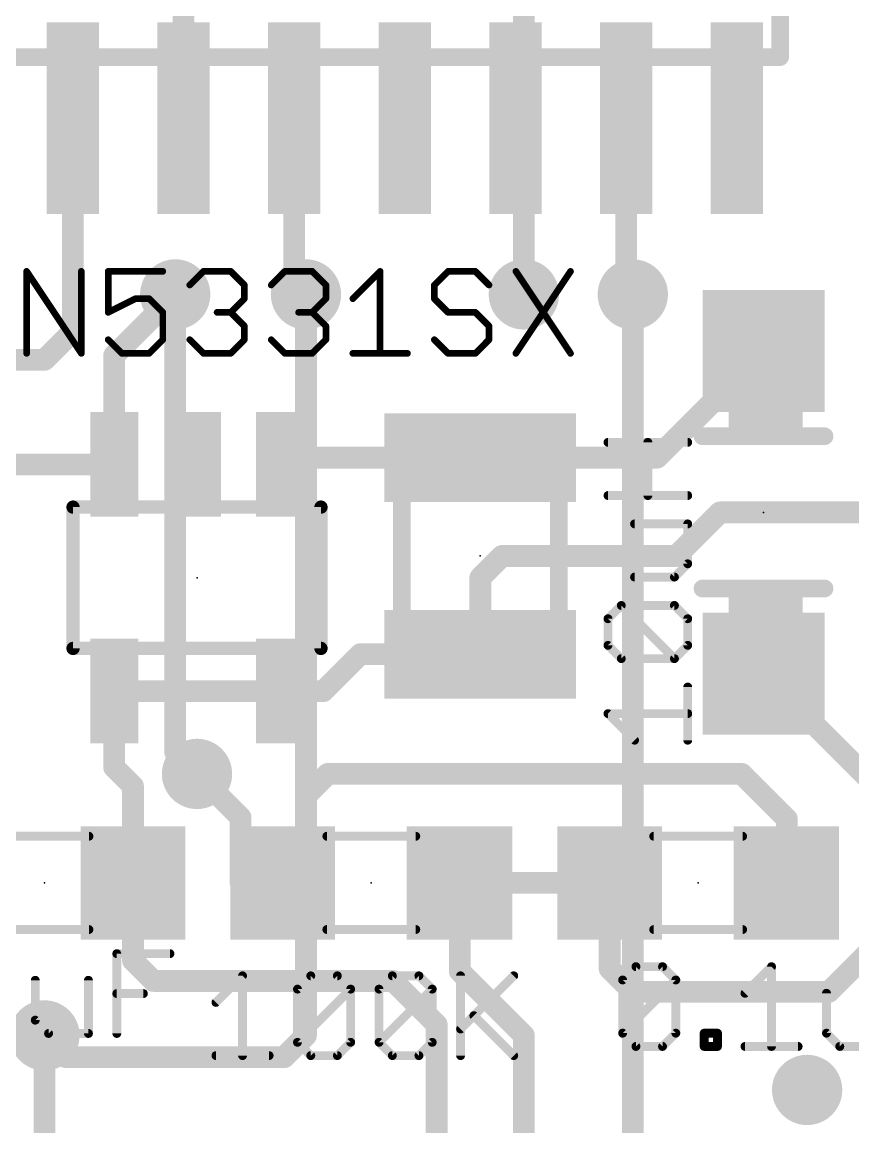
# Model space of a CAD drawing. Extents: x -22.2 to 25.3, y -18.9 to 18.8.
# Drawn here: x 0.99 to 10.53, y -5.05 to 7.62 of the extents above; entities that cross this region are included whole.
import ezdxf

# ---------------------------------------------------------------- set-up
doc = ezdxf.new("R2010")
doc.units = 0
for name, color, linetype in [('1', 12, 'CONTINUOUS'), ('16', 132, 'CONTINUOUS'), ('18', 110, 'CONTINUOUS'), ('23', 40, 'CONTINUOUS'), ('27', 253, 'CONTINUOUS'), ('51', 253, 'CONTINUOUS')]:
    doc.layers.add(name, color=color, linetype=linetype)

# ---------------------------------------------------------------- blocks, each defined once
blk = doc.blocks.new('RECT')
blk.add_solid([(-0.5, -0.5), (0.5, -0.5), (-0.5, 0.5), (0.5, 0.5)])
blk = doc.blocks.new('ROUNDV')
at = {"const_width": 0.5}
blk.add_lwpolyline([(0, -0.25, 1), (0, 0.25, 1), (0, -0.25)], format="xyb", dxfattribs=at)

msp = doc.modelspace()

# ---------------------------------------------------------------- linework, layer by layer
at = {"layer": '1', "const_width": 0.25}
for points in [[(2.845, 6.523), (2.845, 8.095)], [(1.575, 6.523), (1.575, 4.075)], [(4.115, 6.523), (4.115, 4.635)], [(6.75, 6.555), (6.655, 6.523)], [(6.75, 4.5), (6.75, 6.555)], [(7.925, 6.523), (7.925, 4.575)], [(4.115, 4.635), (4.25, 4.5)], [(7.925, 4.575), (8, 4.5)], [(2.05, 3.8), (2.75, 4.5)], [(1.25, 3.75), (1.575, 4.075)], [(8.277, 2.627), (9.5, 3.85)], [(-0.5, 3.75), (1.25, 3.75)], [(2.05, 2.5501), (2.05, 3.8)], [(2.05, 2.5501), (0.5341, 2.5501)], [(4.0269, 2.627), (3.95, 2.5501)], [(6.25, 2.627), (4.0269, 2.627)], [(6.25, 2.627), (8.277, 2.627)], [(8.5, 1.5), (9, 2)], [(9, 2), (12, 2)], [(6.25, 1.25), (6.5, 1.5)], [(6.5, 1.5), (8.5, 1.5)], [(6.25, 0.373), (6.25, 1.25)], [(4.873, 0.373), (4.4499, -0.0501)], [(6.25, 0.373), (4.873, 0.373)], [(10.75, -1.1), (9.5, 0.15)], [(2.05, -0.0501), (3.95, -0.0501)], [(2.05, -0.0501), (2.05, -0.925)], [(3.95, -0.0501), (4.4499, -0.0501)], [(2.266, -1.141), (2.05, -0.925)], [(3.5, -1.5), (3, -1)], [(4.5, -1), (4.25, -1.25)], [(9.25, -1), (4.5, -1)], [(9.766, -1.516), (9.25, -1)], [(2.266, -2.25), (2.266, -1.141)], [(4.25, -1.25), (4.25, -1.984)], [(3.5, -2.25), (3.5, -1.5)], [(9.766, -2.25), (9.766, -1.516)], [(4.25, -1.984), (3.984, -2.25)], [(2.266, -2.25), (2.266, -3.141)], [(3.984, -2.25), (3.5, -2.25)], [(6.016, -2.25), (6.016, -3.266)], [(6.016, -2.25), (7.734, -2.25)], [(7.734, -2.25), (7.734, -3.234)], [(10.25, -3.5), (10.75, -3)], [(2.5, -3.375), (2.266, -3.141)], [(6.016, -3.266), (6.125, -3.375)], [(7.734, -3.234), (8, -3.5)], [(5.25, -3.375), (2.5, -3.375)], [(5.75, -3.875), (5.25, -3.375)], [(6.75, -4), (6.125, -3.375)], [(8, -3.5), (10.25, -3.5)], [(5.75, -5.62), (5.75, -3.875)], [(1.25, -4), (1.25, -5.62)], [(6.75, -5.62), (6.75, -4)]]:
    msp.add_lwpolyline(points, dxfattribs=at)
at = {"layer": '1', "const_width": 0.125}
for points in [[(1.6375, 6.523, 1), (1.5125, 6.523)], [(4.1775, 6.523, 1), (4.0525, 6.523)], [(6.635, 6.5822, 1), (6.675, 6.4638)], [(6.8125, 6.555, 1), (6.6875, 6.555)], [(6.77, 6.4958, 1), (6.73, 6.6142)], [(7.9875, 6.523, 1), (7.8625, 6.523)], [(2.7825, 6.523, 1), (2.9075, 6.523)], [(4.1592, 4.6792, 1), (4.0708, 4.5908)], [(4.0525, 4.635, 1), (4.1775, 4.635)], [(7.9692, 4.6192, 1), (7.8808, 4.5308)], [(2.7942, 4.4558, 1), (2.7058, 4.5442)], [(4.2058, 4.4558, 1), (4.2942, 4.5442)], [(6.6875, 4.5, 1), (6.8125, 4.5)], [(7.8625, 4.575, 1), (7.9875, 4.575)], [(7.9558, 4.4558, 1), (8.0442, 4.5442)], [(1.6192, 4.0308, 1), (1.5308, 4.1192)], [(1.5125, 4.075, 1), (1.6375, 4.075)], [(9.5442, 3.8058, 1), (9.4558, 3.8942)], [(1.2058, 3.7942, 1), (1.2942, 3.7058)], [(1.25, 3.6875, 1), (1.25, 3.8125)], [(2.1125, 3.8, 1), (1.9875, 3.8)], [(2.0058, 3.8442, 1), (2.0942, 3.7558)], [(2.05, 2.4876, 1), (2.05, 2.6126)], [(4.0269, 2.6895, 1), (4.0269, 2.5645)], [(4.0711, 2.5828, 1), (3.9827, 2.6712)], [(6.25, 2.6895, 1), (6.25, 2.5645)], [(6.25, 2.5645, 1), (6.25, 2.6895)], [(8.2328, 2.6712, 1), (8.3212, 2.5828)], [(8.277, 2.5645, 1), (8.277, 2.6895)], [(1.9875, 2.5501, 1), (2.1125, 2.5501)], [(3.9058, 2.5943, 1), (3.9942, 2.5059)], [(9, 2.0625, 1), (9, 1.9375)], [(9.0442, 1.9558, 1), (8.9558, 2.0442)], [(6.5, 1.5625, 1), (6.5, 1.4375)], [(6.5442, 1.4558, 1), (6.4558, 1.5442)], [(8.4558, 1.5442, 1), (8.5442, 1.4558)], [(8.5, 1.4375, 1), (8.5, 1.5625)], [(6.3125, 1.25, 1), (6.1875, 1.25)], [(6.2058, 1.2942, 1), (6.2942, 1.2058)], [(4.873, 0.4355, 1), (4.873, 0.3105)], [(4.9172, 0.3288, 1), (4.8288, 0.4172)], [(6.1875, 0.373, 1), (6.3125, 0.373)], [(6.25, 0.3105, 1), (6.25, 0.4355)], [(9.5442, 0.1942, 1), (9.4558, 0.1058)], [(2.05, 0.0124, 1), (2.05, -0.1126)], [(2.1125, -0.0501, 1), (1.9875, -0.0501)], [(3.95, 0.0124, 1), (3.95, -0.1126)], [(3.95, -0.1126, 1), (3.95, 0.0124)], [(4.4057, -0.0059, 1), (4.4941, -0.0943)], [(4.4499, -0.1126, 1), (4.4499, 0.0124)], [(2.0942, -0.8808, 1), (2.0058, -0.9692)], [(1.9875, -0.925, 1), (2.1125, -0.925)], [(3.0442, -0.9558, 1), (2.9558, -1.0442)], [(4.5, -0.9375, 1), (4.5, -1.0625)], [(4.5442, -1.0442, 1), (4.4558, -0.9558)], [(9.2942, -0.9558, 1), (9.2058, -1.0442)], [(9.25, -1.0625, 1), (9.25, -0.9375)], [(2.3285, -1.141, 1), (2.2035, -1.141)], [(2.2218, -1.1852, 1), (2.3102, -1.0968)], [(4.3125, -1.25, 1), (4.1875, -1.25)], [(4.2058, -1.2058, 1), (4.2942, -1.2942)], [(3.5625, -1.5, 1), (3.4375, -1.5)], [(3.4558, -1.5442, 1), (3.5442, -1.4558)], [(9.8285, -1.516, 1), (9.7035, -1.516)], [(9.7218, -1.5602, 1), (9.8102, -1.4718)], [(4.2942, -2.0282, 1), (4.2058, -1.9398)], [(4.1875, -1.984, 1), (4.3125, -1.984)], [(2.3285, -2.25, 1), (2.2035, -2.25)], [(3.5, -2.1875, 1), (3.5, -2.3125)], [(3.9398, -2.2058, 1), (4.0282, -2.2942)], [(3.984, -2.3125, 1), (3.984, -2.1875)], [(6.0785, -2.25, 1), (5.9535, -2.25)], [(6.016, -2.1875, 1), (6.016, -2.3125)], [(7.7965, -2.25, 1), (7.6715, -2.25)], [(7.734, -2.3125, 1), (7.734, -2.1875)], [(2.2035, -2.25, 1), (2.3285, -2.25)], [(3.4375, -2.25, 1), (3.5625, -2.25)], [(9.7035, -2.25, 1), (9.8285, -2.25)], [(2.3102, -3.0968, 1), (2.2218, -3.1852)], [(2.2035, -3.141, 1), (2.3285, -3.141)], [(6.0602, -3.2218, 1), (5.9718, -3.3102)], [(7.7782, -3.1898, 1), (7.6898, -3.2782)], [(2.5, -3.3125, 1), (2.5, -3.4375)], [(2.4558, -3.4192, 1), (2.5442, -3.3308)], [(5.2942, -3.3308, 1), (5.2058, -3.4192)], [(5.25, -3.4375, 1), (5.25, -3.3125)], [(5.9535, -3.266, 1), (6.0785, -3.266)], [(6.1692, -3.3308, 1), (6.0808, -3.4192)], [(6.0808, -3.4192, 1), (6.1692, -3.3308)], [(7.6715, -3.234, 1), (7.7965, -3.234)], [(8, -3.4375, 1), (8, -3.5625)], [(7.9558, -3.5442, 1), (8.0442, -3.4558)], [(10.2058, -3.4558, 1), (10.2942, -3.5442)], [(10.25, -3.5625, 1), (10.25, -3.4375)], [(5.8125, -3.875, 1), (5.6875, -3.875)], [(5.7058, -3.9192, 1), (5.7942, -3.8308)], [(1.3125, -4, 1), (1.1875, -4)], [(6.8125, -4, 1), (6.6875, -4)], [(6.7058, -4.0442, 1), (6.7942, -3.9558)]]:
    msp.add_lwpolyline(points, format="xyb", dxfattribs=at)
at = {"layer": '16', "const_width": 0.25}
for points in [[(6.75, 12.25), (6.75, 4.5)], [(2.75, 4.5), (2.75, -0.75)], [(4.25, 4.5), (4.25, -4)], [(8, 4.5), (8, -6.75)], [(2.75, -0.75), (3, -1)], [(1.5, -4.25), (1.25, -4)], [(4.25, -4), (4, -4.25)], [(4, -4.25), (1.5, -4.25)]]:
    msp.add_lwpolyline(points, dxfattribs=at)
at = {"layer": '16', "const_width": 0.125}
for points in [[(2.8125, 4.5, 1), (2.6875, 4.5)], [(4.3125, 4.5, 1), (4.1875, 4.5)], [(6.6875, 4.5, 1), (6.8125, 4.5)], [(8.0625, 4.5, 1), (7.9375, 4.5)], [(2.7942, -0.7058, 1), (2.7058, -0.7942)], [(2.6875, -0.75, 1), (2.8125, -0.75)], [(2.9558, -1.0442, 1), (3.0442, -0.9558)], [(1.2942, -3.9558, 1), (1.2058, -4.0442)], [(4.2942, -4.0442, 1), (4.2058, -3.9558)], [(4.1875, -4, 1), (4.3125, -4)], [(1.5, -4.1875, 1), (1.5, -4.3125)], [(1.4558, -4.2942, 1), (1.5442, -4.2058)], [(3.9558, -4.2058, 1), (4.0442, -4.2942)], [(4, -4.3125, 1), (4, -4.1875)]]:
    msp.add_lwpolyline(points, format="xyb", dxfattribs=at)
at = {"layer": '23'}
for p in [(9.5, 2), (6.25, 1.5), (3, 1.25), (1.25, -2.25), (5, -2.25), (8.75, -2.25)]:
    msp.add_point(p, dxfattribs=at)
at = {"layer": '27'}
for points, const_width in [([(1.0645, 4.7647, 1), (1.0264, 4.7647)], 0.0381), ([(1.0613, 4.7753, 1), (1.0296, 4.7541)], 0.0381), ([(1.6916, 4.7647, 1), (1.6535, 4.7647)], 0.0381), ([(2, 4.7647, 1), (1.9619, 4.7647)], 0.0381), ([(1.981, 4.7838, 1), (1.981, 4.7457)], 0.0381), ([(2.608, 4.7457, 1), (2.608, 4.7838)], 0.0381), ([(3.0733, 4.7838, 1), (3.0733, 4.7457)], 0.0381), ([(3.0867, 4.7512, 1), (3.0598, 4.7782)], 0.0381), ([(3.4003, 4.7782, 1), (3.3733, 4.7512)], 0.0381), ([(3.3868, 4.7457, 1), (3.3868, 4.7838)], 0.0381), ([(4.0088, 4.7838, 1), (4.0088, 4.7457)], 0.0381), ([(4.0223, 4.7512, 1), (3.9953, 4.7782)], 0.0381), ([(4.3358, 4.7782, 1), (4.3088, 4.7512)], 0.0381), ([(4.3223, 4.7457, 1), (4.3223, 4.7838)], 0.0381), ([(5.1201, 4.7647, 1), (5.082, 4.7647)], 0.0381), ([(5.1145, 4.7512, 1), (5.0876, 4.7782)], 0.0381), ([(5.8798, 4.7838, 1), (5.8798, 4.7457)], 0.0381), ([(5.8933, 4.7512, 1), (5.8664, 4.7782)], 0.0381), ([(6.2068, 4.7782, 1), (6.1799, 4.7512)], 0.0381), ([(6.1934, 4.7457, 1), (6.1934, 4.7838)], 0.0381), ([(6.6744, 4.7753, 1), (6.6427, 4.7541)], 0.0381), ([(7.3015, 4.7541, 1), (7.2698, 4.7753)], 0.0381), ([(2.903, 4.6214, 1), (2.93, 4.5945)], 0.0381), ([(3.5626, 4.6079, 1), (3.5245, 4.6079)], 0.0381), ([(3.5301, 4.5945, 1), (3.557, 4.6214)], 0.0381), ([(3.8385, 4.6214, 1), (3.8655, 4.5945)], 0.0381), ([(4.4981, 4.6079, 1), (4.46, 4.6079)], 0.0381), ([(4.4656, 4.5945, 1), (4.4926, 4.6214)], 0.0381), ([(5.7421, 4.6079, 1), (5.704, 4.6079)], 0.0381), ([(5.7096, 4.6214, 1), (5.7365, 4.5945)], 0.0381), ([(6.3367, 4.5945, 1), (6.3636, 4.6214)], 0.0381), ([(2.2945, 4.4702, 1), (2.2945, 4.4321)], 0.0381), ([(2.303, 4.4341, 1), (2.286, 4.4682)], 0.0381), ([(2.4648, 4.4646, 1), (2.4378, 4.4377)], 0.0381), ([(2.4513, 4.4321, 1), (2.4513, 4.4702)], 0.0381), ([(3.5245, 4.4512, 1), (3.5626, 4.4512)], 0.0381), ([(3.557, 4.4377, 1), (3.5301, 4.4646)], 0.0381), ([(4.46, 4.4512, 1), (4.4981, 4.4512)], 0.0381), ([(4.4926, 4.4377, 1), (4.4656, 4.4646)], 0.0381), ([(4.7741, 4.4646, 1), (4.801, 4.4377)], 0.0381), ([(5.704, 4.4512, 1), (5.7421, 4.4512)], 0.0381), ([(5.7365, 4.4646, 1), (5.7096, 4.4377)], 0.0381), ([(1.9619, 4.2944, 1), (2, 4.2944)], 0.0381), ([(1.9725, 4.3114, 1), (1.9895, 4.2774)], 0.0381), ([(2.6271, 4.2944, 1), (2.589, 4.2944)], 0.0381), ([(2.5946, 4.2809, 1), (2.6215, 4.3079)], 0.0381), ([(3.23, 4.3135, 1), (3.23, 4.2754)], 0.0381), ([(3.4003, 4.3079, 1), (3.3733, 4.2809)], 0.0381), ([(3.3733, 4.3079, 1), (3.4003, 4.2809)], 0.0381), ([(3.3868, 4.2754, 1), (3.3868, 4.3135)], 0.0381), ([(4.1656, 4.3135, 1), (4.1656, 4.2754)], 0.0381), ([(4.3358, 4.3079, 1), (4.3088, 4.2809)], 0.0381), ([(4.3088, 4.3079, 1), (4.3358, 4.2809)], 0.0381), ([(4.3223, 4.2754, 1), (4.3223, 4.3135)], 0.0381), ([(5.8798, 4.3135, 1), (5.8798, 4.2754)], 0.0381), ([(5.8664, 4.2809, 1), (5.8933, 4.3079)], 0.0381), ([(6.2068, 4.3079, 1), (6.1799, 4.2809)], 0.0381), ([(6.1934, 4.2754, 1), (6.1934, 4.3135)], 0.0381), ([(3.5626, 4.1376, 1), (3.5245, 4.1376)], 0.0381), ([(3.5301, 4.1242, 1), (3.557, 4.1511)], 0.0381), ([(4.4981, 4.1376, 1), (4.46, 4.1376)], 0.0381), ([(4.4656, 4.1242, 1), (4.4926, 4.1511)], 0.0381), ([(6.3692, 4.1376, 1), (6.3311, 4.1376)], 0.0381), ([(6.3367, 4.1242, 1), (6.3636, 4.1511)], 0.0381), ([(1.9945, 3.9943, 1), (1.9675, 3.9674)], 0.0381), ([(2.589, 3.9809, 1), (2.6271, 3.9809)], 0.0381), ([(2.6215, 3.9674, 1), (2.5946, 3.9943)], 0.0381), ([(2.93, 3.9943, 1), (2.903, 3.9674)], 0.0381), ([(3.5245, 3.9809, 1), (3.5626, 3.9809)], 0.0381), ([(3.557, 3.9674, 1), (3.5301, 3.9943)], 0.0381), ([(3.8655, 3.9943, 1), (3.8385, 3.9674)], 0.0381), ([(4.46, 3.9809, 1), (4.4981, 3.9809)], 0.0381), ([(4.4926, 3.9674, 1), (4.4656, 3.9943)], 0.0381), ([(5.7365, 3.9943, 1), (5.7096, 3.9674)], 0.0381), ([(6.3311, 3.9809, 1), (6.3692, 3.9809)], 0.0381), ([(6.3636, 3.9674, 1), (6.3367, 3.9943)], 0.0381), ([(1.0264, 3.8241, 1), (1.0645, 3.8241)], 0.0381), ([(1.6535, 3.8241, 1), (1.6916, 3.8241)], 0.0381), ([(1.6567, 3.8135, 1), (1.6884, 3.8347)], 0.0381), ([(2.1377, 3.8432, 1), (2.1377, 3.8051)], 0.0381), ([(2.1243, 3.8106, 1), (2.1512, 3.8376)], 0.0381), ([(2.4378, 3.8376, 1), (2.4648, 3.8106)], 0.0381), ([(2.4513, 3.8051, 1), (2.4513, 3.8432)], 0.0381), ([(3.0733, 3.8432, 1), (3.0733, 3.8051)], 0.0381), ([(3.0598, 3.8106, 1), (3.0867, 3.8376)], 0.0381), ([(3.3733, 3.8376, 1), (3.4003, 3.8106)], 0.0381), ([(3.3868, 3.8051, 1), (3.3868, 3.8432)], 0.0381), ([(4.0088, 3.8432, 1), (4.0088, 3.8051)], 0.0381), ([(3.9953, 3.8106, 1), (4.0223, 3.8376)], 0.0381), ([(4.3088, 3.8376, 1), (4.3358, 3.8106)], 0.0381), ([(4.3223, 3.8051, 1), (4.3223, 3.8432)], 0.0381), ([(4.7875, 3.8432, 1), (4.7875, 3.8051)], 0.0381), ([(5.082, 3.8241, 1), (5.1201, 3.8241)], 0.0381), ([(5.4146, 3.8051, 1), (5.4146, 3.8432)], 0.0381), ([(5.8798, 3.8432, 1), (5.8798, 3.8051)], 0.0381), ([(5.8664, 3.8106, 1), (5.8933, 3.8376)], 0.0381), ([(6.1799, 3.8376, 1), (6.2068, 3.8106)], 0.0381), ([(6.1934, 3.8051, 1), (6.1934, 3.8432)], 0.0381), ([(6.6427, 3.8347, 1), (6.6744, 3.8135)], 0.0381), ([(7.2698, 3.8135, 1), (7.3015, 3.8347)], 0.0381), ([(7.715, 2.8288, 1), (7.715, 2.778)], 0.0508), ([(8.198, 2.8034, 1), (8.1472, 2.8034)], 0.0508), ([(8.6302, 2.778, 1), (8.6302, 2.8288)], 0.0508), ([(7.715, 2.2187, 1), (7.715, 2.1679)], 0.0508), ([(8.1472, 2.1933, 1), (8.198, 2.1933)], 0.0508), ([(8.6302, 2.1679, 1), (8.6302, 2.2187)], 0.0508), ([(8.0201, 1.8933, 1), (8.0201, 1.8425)], 0.0508), ([(8.6556, 1.8679, 1), (8.6048, 1.8679)], 0.0508), ([(8.6302, 1.8425, 1), (8.6302, 1.8933)], 0.0508), ([(8.6048, 1.4103, 1), (8.6556, 1.4103)], 0.0508), ([(8.6482, 1.3923, 1), (8.6122, 1.4282)], 0.0508), ([(8.0201, 1.2832, 1), (8.0201, 1.2324)], 0.0508), ([(8.4597, 1.2757, 1), (8.4956, 1.2398)], 0.0508), ([(8.4777, 1.2324, 1), (8.4777, 1.2832)], 0.0508), ([(7.8676, 0.9578, 1), (7.8676, 0.907)], 0.0508), ([(7.8855, 0.9503, 1), (7.8496, 0.9144)], 0.0508), ([(7.8855, 0.9144, 1), (7.8496, 0.9503)], 0.0508), ([(8.4956, 0.9503, 1), (8.4597, 0.9144)], 0.0508), ([(8.4777, 0.907, 1), (8.4777, 0.9578)], 0.0508), ([(7.7404, 0.7798, 1), (7.6896, 0.7798)], 0.0508), ([(7.6971, 0.7978, 1), (7.733, 0.7619)], 0.0508), ([(8.6556, 0.7798, 1), (8.6048, 0.7798)], 0.0508), ([(8.6122, 0.7619, 1), (8.6482, 0.7978)], 0.0508), ([(7.733, 0.4927, 1), (7.6971, 0.4568)], 0.0508), ([(8.6482, 0.4568, 1), (8.6122, 0.4927)], 0.0508), ([(7.6896, 0.4748, 1), (7.7404, 0.4748)], 0.0508), ([(8.6048, 0.4748, 1), (8.6556, 0.4748)], 0.0508), ([(7.8676, 0.3476, 1), (7.8676, 0.2968)], 0.0508), ([(7.8496, 0.3043, 1), (7.8855, 0.3402)], 0.0508), ([(8.4597, 0.3402, 1), (8.4956, 0.3043)], 0.0508), ([(8.4597, 0.3043, 1), (8.4956, 0.3402)], 0.0508), ([(8.4777, 0.2968, 1), (8.4777, 0.3476)], 0.0508), ([(8.6556, -0.0032, 1), (8.6048, -0.0032)], 0.0508), ([(7.715, -0.2828, 1), (7.715, -0.3336)], 0.0508), ([(7.733, -0.2903, 1), (7.6971, -0.3262)], 0.0508), ([(8.6302, -0.3336, 1), (8.6302, -0.2828)], 0.0508), ([(8.0021, -0.6312, 1), (8.038, -0.5953)], 0.0508), ([(8.6048, -0.6133, 1), (8.6556, -0.6133)], 0.0508), ([(2.1052, -3.062, 1), (2.0544, -3.062)], 0.0508), ([(2.0798, -3.0366, 1), (2.0798, -3.0874)], 0.0508), ([(2.6899, -3.0874, 1), (2.6899, -3.0366)], 0.0508), ([(8.0358, -3.1856, 1), (8.0358, -3.2364)], 0.0508), ([(8.0538, -3.229, 1), (8.0179, -3.1931)], 0.0508), ([(8.3589, -3.1931, 1), (8.3229, -3.229)], 0.0508), ([(8.3409, -3.2364, 1), (8.3409, -3.1856)], 0.0508), ([(9.617, -3.211, 1), (9.5662, -3.211)], 0.0508), ([(9.6096, -3.229, 1), (9.5737, -3.1931)], 0.0508), ([(3.5478, -3.316, 1), (3.497, -3.316)], 0.0508), ([(3.5403, -3.334, 1), (3.5044, -3.2981)], 0.0508), ([(4.3053, -3.2906, 1), (4.3053, -3.3414)], 0.0508), ([(4.3233, -3.334, 1), (4.2874, -3.2981)], 0.0508), ([(4.6284, -3.2981, 1), (4.5924, -3.334)], 0.0508), ([(4.6104, -3.3414, 1), (4.6104, -3.2906)], 0.0508), ([(5.2409, -3.2906, 1), (5.2409, -3.3414)], 0.0508), ([(5.2588, -3.334, 1), (5.2229, -3.2981)], 0.0508), ([(5.5639, -3.2981, 1), (5.528, -3.334)], 0.0508), ([(5.5459, -3.3414, 1), (5.5459, -3.2906)], 0.0508), ([(6.0493, -3.316, 1), (5.9985, -3.316)], 0.0508), ([(6.6519, -3.334, 1), (6.616, -3.2981)], 0.0508), ([(1.1697, -3.3671, 1), (1.1189, -3.3671)], 0.0508), ([(1.7798, -3.3671, 1), (1.729, -3.3671)], 0.0508), ([(4.1782, -3.4686, 1), (4.1274, -3.4686)], 0.0508), ([(4.7883, -3.4686, 1), (4.7375, -3.4686)], 0.0508), ([(4.7809, -3.4865, 1), (4.745, -3.4506)], 0.0508), ([(5.1137, -3.4686, 1), (5.0629, -3.4686)], 0.0508), ([(5.7239, -3.4686, 1), (5.6731, -3.4686)], 0.0508), ([(5.7164, -3.4865, 1), (5.6805, -3.4506)], 0.0508), ([(7.9087, -3.3636, 1), (7.8579, -3.3636)], 0.0508), ([(7.8653, -3.3456, 1), (7.9013, -3.3815)], 0.0508), ([(8.5188, -3.3636, 1), (8.468, -3.3636)], 0.0508), ([(8.5114, -3.3815, 1), (8.4755, -3.3456)], 0.0508), ([(8.4755, -3.3815, 1), (8.5114, -3.3456)], 0.0508), ([(2.0798, -3.4942, 1), (2.0798, -3.545)], 0.0508), ([(2.3848, -3.545, 1), (2.3848, -3.4942)], 0.0508), ([(4.1349, -3.4506, 1), (4.1708, -3.4865)], 0.0508), ([(4.745, -3.4865, 1), (4.7809, -3.4506)], 0.0508), ([(5.0704, -3.4506, 1), (5.1063, -3.4865)], 0.0508), ([(5.6805, -3.4865, 1), (5.7164, -3.4506)], 0.0508), ([(9.2686, -3.4981, 1), (9.3045, -3.534)], 0.0508), ([(10.2475, -3.5161, 1), (10.1967, -3.5161)], 0.0508), ([(3.1993, -3.6031, 1), (3.2353, -3.639)], 0.0508), ([(1.1622, -3.8067, 1), (1.1263, -3.8426)], 0.0508), ([(1.1189, -3.8247, 1), (1.1697, -3.8247)], 0.0508), ([(6.1943, -3.7556, 1), (6.1584, -3.7916)], 0.0508), ([(1.2968, -3.9518, 1), (1.2968, -4.0026)], 0.0508), ([(1.7544, -4.0026, 1), (1.7544, -3.9518)], 0.0508), ([(6.0059, -3.9082, 1), (6.0418, -3.9441)], 0.0508), ([(7.9013, -3.9557, 1), (7.8653, -3.9916)], 0.0508), ([(8.5114, -3.9916, 1), (8.4755, -3.9557)], 0.0508), ([(8.8442, -3.9737, 1), (8.7934, -3.9737)], 0.0508), ([(8.8188, -3.9483, 1), (8.8188, -3.9991)], 0.0508), ([(8.9967, -3.9737, 1), (8.9459, -3.9737)], 0.0508), ([(8.9713, -3.9991, 1), (8.9713, -3.9483)], 0.0508), ([(10.2401, -3.9557, 1), (10.2041, -3.9916)], 0.0508), ([(1.2788, -3.9952, 1), (1.3147, -3.9592)], 0.0508), ([(1.729, -3.9772, 1), (1.7798, -3.9772)], 0.0508), ([(2.0544, -3.9772, 1), (2.1052, -3.9772)], 0.0508), ([(4.1274, -4.0787, 1), (4.1782, -4.0787)], 0.0508), ([(4.1708, -4.0607, 1), (4.1349, -4.0966)], 0.0508), ([(4.1349, -4.0607, 1), (4.1708, -4.0966)], 0.0508), ([(4.7375, -4.0787, 1), (4.7883, -4.0787)], 0.0508), ([(4.7809, -4.0966, 1), (4.745, -4.0607)], 0.0508), ([(5.0629, -4.0787, 1), (5.1137, -4.0787)], 0.0508), ([(5.1063, -4.0607, 1), (5.0704, -4.0966)], 0.0508), ([(5.0704, -4.0607, 1), (5.1063, -4.0966)], 0.0508), ([(5.6731, -4.0787, 1), (5.7239, -4.0787)], 0.0508), ([(5.7164, -4.0966, 1), (5.6805, -4.0607)], 0.0508), ([(7.8653, -3.9557, 1), (7.9013, -3.9916)], 0.0508), ([(7.8579, -3.9737, 1), (7.9087, -3.9737)], 0.0508), ([(8.468, -3.9737, 1), (8.5188, -3.9737)], 0.0508), ([(10.1967, -3.9737, 1), (10.2475, -3.9737)], 0.0508), ([(3.2173, -4.2058, 1), (3.2173, -4.2566)], 0.0508), ([(3.8274, -4.2566, 1), (3.8274, -4.2058)], 0.0508), ([(4.3053, -4.2058, 1), (4.3053, -4.2566)], 0.0508), ([(4.6104, -4.2566, 1), (4.6104, -4.2058)], 0.0508), ([(5.2409, -4.2058, 1), (5.2409, -4.2566)], 0.0508), ([(5.5459, -4.2566, 1), (5.5459, -4.2058)], 0.0508), ([(8.0358, -4.1008, 1), (8.0358, -4.1516)], 0.0508), ([(8.0179, -4.1442, 1), (8.0538, -4.1082)], 0.0508), ([(8.3229, -4.1082, 1), (8.3589, -4.1442)], 0.0508), ([(8.3409, -4.1516, 1), (8.3409, -4.1008)], 0.0508), ([(8.8188, -4.1008, 1), (8.8188, -4.1516)], 0.0508), ([(8.7934, -4.1262, 1), (8.8442, -4.1262)], 0.0508), ([(8.9459, -4.1262, 1), (8.9967, -4.1262)], 0.0508), ([(8.9713, -4.1516, 1), (8.9713, -4.1008)], 0.0508), ([(9.2866, -4.1008, 1), (9.2866, -4.1516)], 0.0508), ([(9.5662, -4.1262, 1), (9.617, -4.1262)], 0.0508), ([(9.8967, -4.1516, 1), (9.8967, -4.1008)], 0.0508), ([(10.3746, -4.1008, 1), (10.3746, -4.1516)], 0.0508), ([(10.3567, -4.1442, 1), (10.3926, -4.1082)], 0.0508), ([(3.497, -4.2312, 1), (3.5478, -4.2312)], 0.0508), ([(4.2874, -4.2492, 1), (4.3233, -4.2132)], 0.0508), ([(4.5924, -4.2132, 1), (4.6284, -4.2492)], 0.0508), ([(5.2229, -4.2492, 1), (5.2588, -4.2132)], 0.0508), ([(5.528, -4.2132, 1), (5.5639, -4.2492)], 0.0508), ([(5.9985, -4.2312, 1), (6.0493, -4.2312)], 0.0508), ([(6.616, -4.2492, 1), (6.6519, -4.2132)], 0.0508)]:
    msp.add_lwpolyline(points, format="xyb", dxfattribs=dict(at, const_width=const_width))
for points, const_width in [([(1.0455, 3.8241), (1.0455, 4.7647)], 0.0762), ([(1.0455, 4.7647), (1.6725, 3.8241)], 0.0762), ([(1.6725, 3.8241), (1.6725, 4.7647)], 0.0762), ([(2.608, 4.7647), (1.981, 4.7647)], 0.0762), ([(1.981, 4.7647), (1.981, 4.2944)], 0.0762), ([(2.9165, 4.6079), (3.0733, 4.7647)], 0.0762), ([(3.0733, 4.7647), (3.3868, 4.7647)], 0.0762), ([(3.3868, 4.7647), (3.5436, 4.6079)], 0.0762), ([(3.852, 4.6079), (4.0088, 4.7647)], 0.0762), ([(4.0088, 4.7647), (4.3223, 4.7647)], 0.0762), ([(4.3223, 4.7647), (4.4791, 4.6079)], 0.0762), ([(4.7875, 4.4512), (5.1011, 4.7647)], 0.0762), ([(5.1011, 4.7647), (5.1011, 3.8241)], 0.0762), ([(5.8798, 4.7647), (5.7231, 4.6079)], 0.0762), ([(6.1934, 4.7647), (5.8798, 4.7647)], 0.0762), ([(6.3501, 4.6079), (6.1934, 4.7647)], 0.0762), ([(6.6586, 4.7647), (7.2856, 3.8241)], 0.0762), ([(7.2856, 4.7647), (6.6586, 3.8241)], 0.0762), ([(3.5436, 4.6079), (3.5436, 4.4512)], 0.0762), ([(4.4791, 4.6079), (4.4791, 4.4512)], 0.0762), ([(5.7231, 4.6079), (5.7231, 4.4512)], 0.0762), ([(1.981, 4.2944), (2.2945, 4.4512)], 0.0762), ([(2.2945, 4.4512), (2.4513, 4.4512)], 0.0762), ([(2.4513, 4.4512), (2.608, 4.2944)], 0.0762), ([(3.5436, 4.4512), (3.3868, 4.2944)], 0.0762), ([(4.4791, 4.4512), (4.3223, 4.2944)], 0.0762), ([(5.7231, 4.4512), (5.8798, 4.2944)], 0.0762), ([(2.608, 4.2944), (2.608, 3.9809)], 0.0762), ([(3.3868, 4.2944), (3.23, 4.2944)], 0.0762), ([(3.3868, 4.2944), (3.5436, 4.1376)], 0.0762), ([(4.3223, 4.2944), (4.1656, 4.2944)], 0.0762), ([(4.3223, 4.2944), (4.4791, 4.1376)], 0.0762), ([(5.8798, 4.2944), (6.1934, 4.2944)], 0.0762), ([(6.1934, 4.2944), (6.3501, 4.1376)], 0.0762), ([(3.5436, 4.1376), (3.5436, 3.9809)], 0.0762), ([(4.4791, 4.1376), (4.4791, 3.9809)], 0.0762), ([(6.3501, 4.1376), (6.3501, 3.9809)], 0.0762), ([(2.1377, 3.8241), (1.981, 3.9809)], 0.0762), ([(2.608, 3.9809), (2.4513, 3.8241)], 0.0762), ([(3.0733, 3.8241), (2.9165, 3.9809)], 0.0762), ([(3.5436, 3.9809), (3.3868, 3.8241)], 0.0762), ([(4.0088, 3.8241), (3.852, 3.9809)], 0.0762), ([(4.4791, 3.9809), (4.3223, 3.8241)], 0.0762), ([(5.8798, 3.8241), (5.7231, 3.9809)], 0.0762), ([(6.3501, 3.9809), (6.1934, 3.8241)], 0.0762), ([(2.4513, 3.8241), (2.1377, 3.8241)], 0.0762), ([(3.3868, 3.8241), (3.0733, 3.8241)], 0.0762), ([(4.3223, 3.8241), (4.0088, 3.8241)], 0.0762), ([(4.7875, 3.8241), (5.4146, 3.8241)], 0.0762), ([(6.1934, 3.8241), (5.8798, 3.8241)], 0.0762), ([(7.715, 2.8034), (8.6302, 2.8034)], 0.1016), ([(8.1726, 2.1933), (8.1726, 2.8034)], 0.1016), ([(8.6302, 2.1933), (7.715, 2.1933)], 0.1016), ([(8.6302, 1.8679), (8.0201, 1.8679)], 0.1016), ([(8.6302, 1.4103), (8.6302, 1.8679)], 0.1016), ([(8.4777, 1.2578), (8.6302, 1.4103)], 0.1016), ([(8.0201, 1.2578), (8.4777, 1.2578)], 0.1016), ([(7.715, 0.7798), (7.8676, 0.9324)], 0.1016), ([(7.8676, 0.9324), (8.4777, 0.9324)], 0.1016), ([(8.4777, 0.3222), (7.8676, 0.9324)], 0.1016), ([(8.4777, 0.9324), (8.6302, 0.7798)], 0.1016), ([(7.715, 0.4748), (7.715, 0.7798)], 0.1016), ([(8.6302, 0.7798), (8.6302, 0.4748)], 0.1016), ([(7.8676, 0.3222), (7.715, 0.4748)], 0.1016), ([(8.6302, 0.4748), (8.4777, 0.3222)], 0.1016), ([(8.4777, 0.3222), (7.8676, 0.3222)], 0.1016), ([(8.6302, -0.6133), (8.6302, -0.0032)], 0.1016), ([(8.0201, -0.6133), (7.715, -0.3082)], 0.1016), ([(7.715, -0.3082), (8.6302, -0.3082)], 0.1016), ([(2.0798, -3.9772), (2.0798, -3.062)], 0.1016), ([(2.0798, -3.062), (2.6899, -3.062)], 0.1016), ([(7.8833, -3.3636), (8.0358, -3.211)], 0.1016), ([(8.0358, -3.211), (8.3409, -3.211)], 0.1016), ([(8.3409, -3.211), (8.4934, -3.3636)], 0.1016), ([(9.2866, -3.5161), (9.5916, -3.211)], 0.1016), ([(9.5916, -3.211), (9.5916, -4.1262)], 0.1016), ([(3.2173, -3.6211), (3.5224, -3.316)], 0.1016), ([(3.5224, -3.316), (3.5224, -4.2312)], 0.1016), ([(4.1528, -3.4686), (4.3053, -3.316)], 0.1016), ([(4.3053, -3.316), (4.6104, -3.316)], 0.1016), ([(4.6104, -3.316), (4.7629, -3.4686)], 0.1016), ([(5.0883, -3.4686), (5.2409, -3.316)], 0.1016), ([(5.2409, -3.316), (5.5459, -3.316)], 0.1016), ([(5.5459, -3.316), (5.6985, -3.4686)], 0.1016), ([(6.0239, -3.316), (6.0239, -4.2312)], 0.1016), ([(6.0239, -3.9261), (6.634, -3.316)], 0.1016), ([(1.1443, -3.3671), (1.1443, -3.8247)], 0.1016), ([(1.7544, -3.9772), (1.7544, -3.3671)], 0.1016), ([(4.1528, -4.0787), (4.1528, -3.4686)], 0.1016), ([(4.1528, -4.0787), (4.7629, -3.4686)], 0.1016), ([(4.7629, -3.4686), (4.7629, -4.0787)], 0.1016), ([(5.0883, -4.0787), (5.0883, -3.4686)], 0.1016), ([(5.0883, -4.0787), (5.6985, -3.4686)], 0.1016), ([(5.6985, -3.4686), (5.6985, -4.0787)], 0.1016), ([(7.8833, -3.9737), (7.8833, -3.3636)], 0.1016), ([(7.8833, -3.9737), (8.4934, -3.3636)], 0.1016), ([(8.4934, -3.3636), (8.4934, -3.9737)], 0.1016), ([(2.0798, -3.5196), (2.3848, -3.5196)], 0.1016), ([(10.2221, -3.5161), (10.2221, -3.9737)], 0.1016), ([(1.1443, -3.8247), (1.2968, -3.9772)], 0.1016), ([(6.1764, -3.7736), (6.634, -4.2312)], 0.1016), ([(1.2968, -3.9772), (1.7544, -3.9772)], 0.1016), ([(8.0358, -4.1262), (7.8833, -3.9737)], 0.1016), ([(8.4934, -3.9737), (8.3409, -4.1262)], 0.1016), ([(8.8188, -4.1262), (8.8188, -3.9737)], 0.1016), ([(8.8188, -3.9737), (8.9713, -3.9737)], 0.1016), ([(8.9713, -3.9737), (8.9713, -4.1262)], 0.1016), ([(10.2221, -3.9737), (10.3746, -4.1262)], 0.1016), ([(4.3053, -4.2312), (4.1528, -4.0787)], 0.1016), ([(4.7629, -4.0787), (4.6104, -4.2312)], 0.1016), ([(5.2409, -4.2312), (5.0883, -4.0787)], 0.1016), ([(5.6985, -4.0787), (5.5459, -4.2312)], 0.1016), ([(3.2173, -4.2312), (3.8274, -4.2312)], 0.1016), ([(4.6104, -4.2312), (4.3053, -4.2312)], 0.1016), ([(5.5459, -4.2312), (5.2409, -4.2312)], 0.1016), ([(8.3409, -4.1262), (8.0358, -4.1262)], 0.1016), ([(8.9713, -4.1262), (8.8188, -4.1262)], 0.1016), ([(9.2866, -4.1262), (9.8967, -4.1262)], 0.1016), ([(10.3746, -4.1262), (10.8322, -4.1262)], 0.1016)]:
    msp.add_lwpolyline(points, dxfattribs=dict(at, const_width=const_width))
at = {"layer": '51'}
for points, const_width in [([(9.69, 10.523), (9.69, 7.223)], 0.2032), ([(9.69, 7.223), (-0.19, 7.223)], 0.2032), ([(8.8, 2.873), (10.2, 2.873)], 0.2032), ([(5.35, 2.25), (5.35, 2.75)], 0.2032), ([(7.15, 2.75), (5.35, 2.75)], 0.2032), ([(7.15, 2.25), (7.15, 2.75)], 0.2032), ([(5.35, 0.75), (5.35, 2.25)], 0.2032), ([(7.15, 2.25), (5.35, 2.25)], 0.2032), ([(7.15, 0.75), (7.15, 2.25)], 0.2032), ([(1.5776, 0.4396), (1.5776, 2.0604)], 0.1524), ([(1.5776, 2.0604), (4.4224, 2.0604)], 0.1524), ([(4.4224, 2.0604), (4.4224, 0.4396)], 0.1524), ([(10.2, 1.127), (8.8, 1.127)], 0.2032), ([(5.35, 0.25), (5.35, 0.75)], 0.2032), ([(7.15, 0.75), (5.35, 0.75)], 0.2032), ([(7.15, 0.25), (7.15, 0.75)], 0.2032), ([(4.4224, 0.4396), (1.5776, 0.4396)], 0.1524), ([(7.15, 0.25), (5.35, 0.25)], 0.2032), ([(1.76, -1.715), (0.74, -1.715)], 0.1016), ([(4.49, -1.715), (5.51, -1.715)], 0.1016), ([(8.24, -1.715), (9.26, -1.715)], 0.1016), ([(1.76, -2.785), (0.74, -2.785)], 0.1016), ([(4.49, -2.785), (5.51, -2.785)], 0.1016), ([(8.24, -2.785), (9.26, -2.785)], 0.1016)]:
    msp.add_lwpolyline(points, dxfattribs=dict(at, const_width=const_width))
for points, const_width in [([(9.6392, 7.223, 1), (9.7408, 7.223)], 0.1016), ([(9.69, 7.1722, 1), (9.69, 7.2738)], 0.1016), ([(8.8, 2.9238, 1), (8.8, 2.8222)], 0.1016), ([(10.2, 2.8222, 1), (10.2, 2.9238)], 0.1016), ([(5.4008, 2.75, 1), (5.2992, 2.75)], 0.1016), ([(5.35, 2.8008, 1), (5.35, 2.6992)], 0.1016), ([(7.2008, 2.75, 1), (7.0992, 2.75)], 0.1016), ([(7.15, 2.6992, 1), (7.15, 2.8008)], 0.1016), ([(5.4008, 2.25, 1), (5.2992, 2.25)], 0.1016), ([(5.35, 2.3008, 1), (5.35, 2.1992)], 0.1016), ([(5.2992, 2.25, 1), (5.4008, 2.25)], 0.1016), ([(7.2008, 2.25, 1), (7.0992, 2.25)], 0.1016), ([(7.0992, 2.25, 1), (7.2008, 2.25)], 0.1016), ([(7.15, 2.1992, 1), (7.15, 2.3008)], 0.1016), ([(1.6157, 2.0604, 1), (1.5395, 2.0604)], 0.0762), ([(1.5776, 2.0985, 1), (1.5776, 2.0223)], 0.0762), ([(4.4605, 2.0604, 1), (4.3843, 2.0604)], 0.0762), ([(4.4224, 2.0223, 1), (4.4224, 2.0985)], 0.0762), ([(8.8, 1.1778, 1), (8.8, 1.0762)], 0.1016), ([(10.2, 1.0762, 1), (10.2, 1.1778)], 0.1016), ([(5.4008, 0.75, 1), (5.2992, 0.75)], 0.1016), ([(5.35, 0.8008, 1), (5.35, 0.6992)], 0.1016), ([(5.2992, 0.75, 1), (5.4008, 0.75)], 0.1016), ([(7.2008, 0.75, 1), (7.0992, 0.75)], 0.1016), ([(7.0992, 0.75, 1), (7.2008, 0.75)], 0.1016), ([(7.15, 0.6992, 1), (7.15, 0.8008)], 0.1016), ([(1.5776, 0.4777, 1), (1.5776, 0.4015)], 0.0762), ([(4.4224, 0.4015, 1), (4.4224, 0.4777)], 0.0762), ([(1.5395, 0.4396, 1), (1.6157, 0.4396)], 0.0762), ([(4.3843, 0.4396, 1), (4.4605, 0.4396)], 0.0762), ([(5.35, 0.3008, 1), (5.35, 0.1992)], 0.1016), ([(5.2992, 0.25, 1), (5.4008, 0.25)], 0.1016), ([(7.0992, 0.25, 1), (7.2008, 0.25)], 0.1016), ([(7.15, 0.1992, 1), (7.15, 0.3008)], 0.1016), ([(1.76, -1.7404, 1), (1.76, -1.6896)], 0.0508), ([(4.49, -1.6896, 1), (4.49, -1.7404)], 0.0508), ([(5.51, -1.7404, 1), (5.51, -1.6896)], 0.0508), ([(8.24, -1.6896, 1), (8.24, -1.7404)], 0.0508), ([(9.26, -1.7404, 1), (9.26, -1.6896)], 0.0508), ([(1.76, -2.8104, 1), (1.76, -2.7596)], 0.0508), ([(4.49, -2.7596, 1), (4.49, -2.8104)], 0.0508), ([(5.51, -2.8104, 1), (5.51, -2.7596)], 0.0508), ([(8.24, -2.7596, 1), (8.24, -2.8104)], 0.0508), ([(9.26, -2.8104, 1), (9.26, -2.7596)], 0.0508)]:
    msp.add_lwpolyline(points, format="xyb", dxfattribs=dict(at, const_width=const_width))

# ---------------------------------------------------------------- block references
at = {"layer": '1'}
for p, xscale, yscale, rotation in [((1.575, 6.523), 0.6, 2.2, 180), ((2.845, 6.523), 0.6, 2.2, 180), ((4.115, 6.523), 0.6, 2.2, 180), ((5.385, 6.523), 0.6, 2.2, 180), ((6.655, 6.523), 0.6, 2.2, 180), ((7.925, 6.523), 0.6, 2.2, 180), ((9.195, 6.523), 0.6, 2.2, 180), ((9.5, 3.85), 1.4, 1.4, 180), ((2.05, 2.5501), 0.55, 1.2, 180), ((3, 2.5501), 0.55, 1.2, 180), ((3.95, 2.5501), 0.55, 1.2, 180), ((6.25, 2.627), 1.016, 2.2, 90), ((6.25, 0.373), 1.016, 2.2, 90), ((9.5, 0.15), 1.4, 1.4, 180), ((2.05, -0.0501), 0.55, 1.2, 180), ((3.95, -0.0501), 0.55, 1.2, 180), ((2.266, -2.25), 1.2, 1.3, 180)]:
    msp.add_blockref('RECT', p, dxfattribs=dict(at, xscale=xscale, yscale=yscale, rotation=rotation))
at = {"layer": '1', "xscale": 1.2, "yscale": 1.3}
for p in [(3.984, -2.25), (6.016, -2.25), (7.734, -2.25), (9.766, -2.25)]:
    msp.add_blockref('RECT', p, dxfattribs=at)
at = {"layer": '18', "xscale": 0.8064, "yscale": 0.8064}
for p in [(2.75, 4.5), (2.75, 4.5), (4.25, 4.5), (4.25, 4.5), (6.75, 4.5), (6.75, 4.5), (8, 4.5), (8, 4.5), (3, -1), (3, -1), (1.25, -4), (1.25, -4), (10, -4.625), (10, -4.625)]:
    msp.add_blockref('ROUNDV', p, dxfattribs=at)
at = {"layer": '51'}
for p, xscale, yscale, rotation in [((1.575, 6.573), 0.49, 1.1, 180), ((2.845, 6.573), 0.49, 1.1, 180), ((4.115, 6.573), 0.49, 1.1, 180), ((5.385, 6.573), 0.49, 1.1, 180), ((6.655, 6.573), 0.49, 1.1, 180), ((7.925, 6.573), 0.49, 1.1, 180), ((9.195, 6.573), 0.49, 1.1, 180), ((9.525, 3.348), 0.75, 0.85, 90), ((2.05, 2.425), 0.5, 0.65, 180), ((3, 2.425), 0.5, 0.65, 180), ((3.95, 2.425), 0.5, 0.65, 180), ((9.525, 0.652), 0.75, 0.85, 90), ((2.05, 0.075), 0.5, 0.65, 180), ((3.95, 0.075), 0.5, 0.65, 180), ((1.9584, -2.25), 0.5832, 1.3, 180)]:
    msp.add_blockref('RECT', p, dxfattribs=dict(at, xscale=xscale, yscale=yscale, rotation=rotation))
at = {"layer": '51', "yscale": 1.3}
for p, xscale in [((4.2916, -2.25), 0.5832), ((5.7032, -2.25), 0.5936), ((8.0416, -2.25), 0.5832), ((9.4532, -2.25), 0.5936)]:
    msp.add_blockref('RECT', p, dxfattribs=dict(at, xscale=xscale))

doc.saveas('drawing.dxf')
